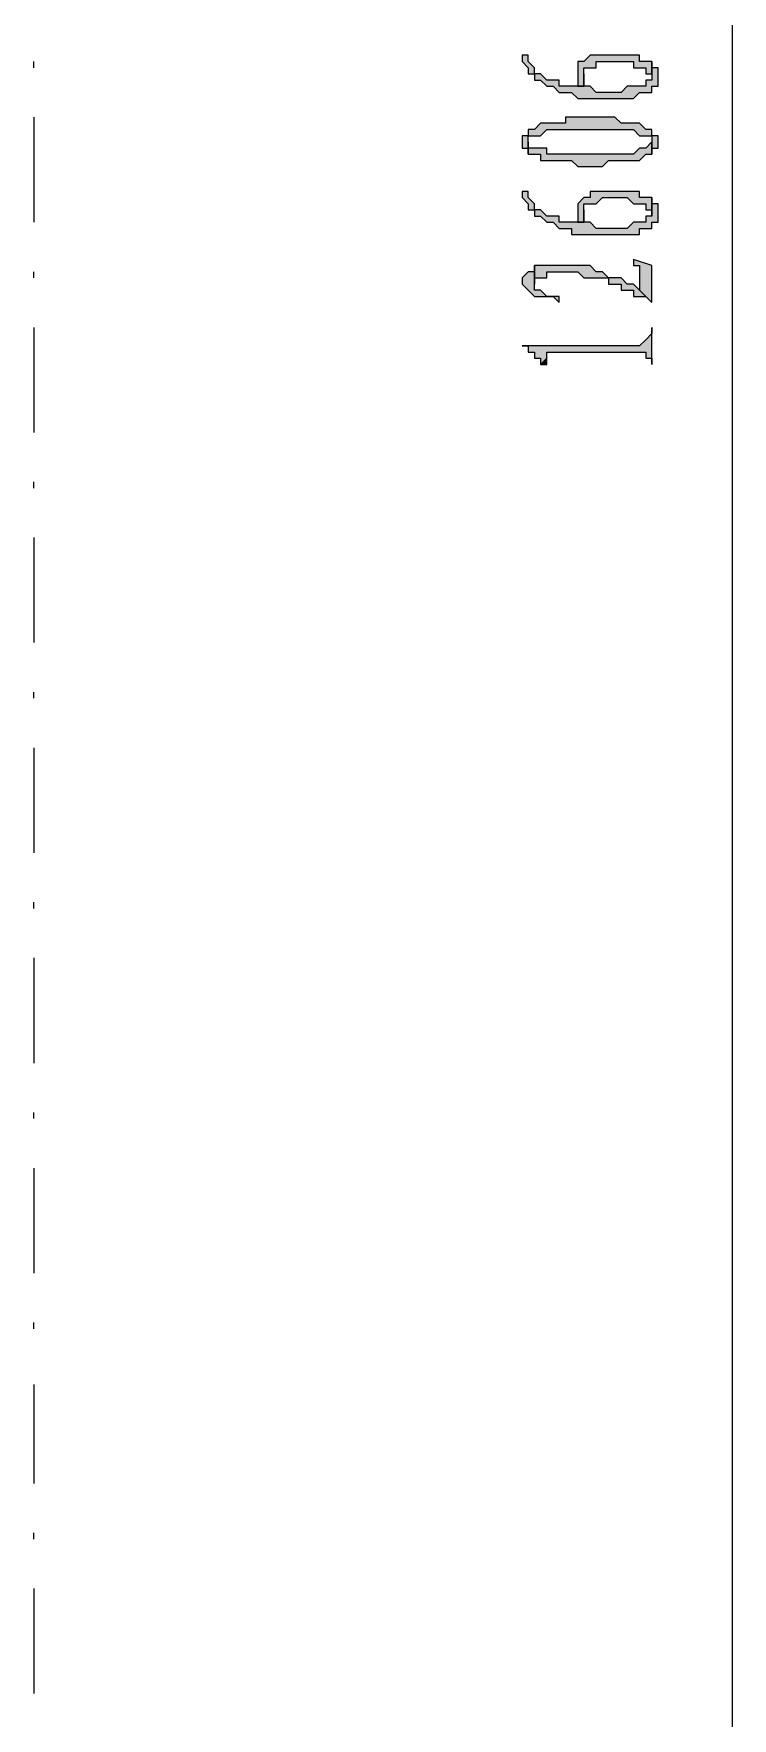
# Model space of a CAD drawing. Header units: millimetres. Extents: x 6 to 291, y 4 to 206.
# Drawn here: x 209.51 to 214.29, y 89.15 to 100.69 of the extents above; entities that cross this region are included whole.
import ezdxf

# ---------------------------------------------------------------- set-up
doc = ezdxf.new("R2010")
doc.units = ezdxf.units.MM
doc.layers.add('C00-00-00', color=7, linetype='Continuous')

msp = doc.modelspace()

# ---------------------------------------------------------------- hatches: boundary and pattern name
at = {"layer": 'C00-00-00'}
h = msp.add_hatch(color=256, dxfattribs=at)
h.dxf.hatch_style = 2
h.paths.add_polyline_path([(212.851995, 100.541666), (212.851995, 100.499333), (212.894328, 100.457), (212.894328, 100.414666), (212.936661, 100.414666), (212.936661, 100.372333), (212.978995, 100.372333), (213.021328, 100.33), (213.063661, 100.33), (213.105995, 100.287666), (213.148328, 100.287666), (213.190661, 100.287666), (213.232995, 100.245333), (213.275328, 100.245333), (213.317661, 100.245333), (213.359995, 100.245333), (213.486995, 100.245333), (213.529328, 100.245333), (213.613995, 100.245333), (213.656328, 100.287666), (213.698661, 100.287666), (213.740995, 100.287666), (213.740995, 100.33), (213.783328, 100.33), (213.783328, 100.457), (213.740995, 100.457), (213.740995, 100.499333), (213.740995, 100.372333), (213.698661, 100.372333), (213.698661, 100.33), (213.656328, 100.33), (213.613995, 100.33), (213.571661, 100.33), (213.529328, 100.287666), (213.359995, 100.287666), (213.317661, 100.33), (213.275328, 100.33), (213.275328, 100.372333), (213.275328, 100.414666), (213.275328, 100.33), (213.190661, 100.33), (213.105995, 100.33), (213.105995, 100.372333), (213.063661, 100.372333), (213.021328, 100.372333), (212.978995, 100.414666), (212.936661, 100.414666), (212.936661, 100.457), (212.894328, 100.499333), (212.894328, 100.541666)])
h = msp.add_hatch(color=256, dxfattribs=at)
h.dxf.hatch_style = 2
h.paths.add_polyline_path([(213.232996, 100.414672), (213.232996, 100.372338), (213.232996, 100.330005), (213.275329, 100.330005), (213.275329, 100.457005), (213.317662, 100.457005), (213.359996, 100.457005), (213.359996, 100.499338), (213.613996, 100.499338), (213.613996, 100.457005), (213.656329, 100.457005), (213.698662, 100.457005), (213.698662, 100.414672), (213.740996, 100.414672), (213.740996, 100.499338), (213.698662, 100.499338), (213.656329, 100.499338), (213.656329, 100.541672), (213.571662, 100.541672), (213.402329, 100.541672), (213.317662, 100.541672), (213.275329, 100.499338), (213.232996, 100.499338), (213.232996, 100.457005)])
h = msp.add_hatch(color=256, dxfattribs=at)
h.dxf.hatch_style = 2
h.paths.add_polyline_path([(212.851995, 99.949002), (212.851995, 99.906669), (212.894328, 99.906669), (212.894328, 99.864336), (212.894328, 99.949002), (212.894328, 99.991336), (212.936661, 99.991336), (212.978995, 99.991336), (213.021328, 100.033669), (213.148328, 100.033669), (213.317661, 100.033669), (213.486995, 100.033669), (213.529328, 100.033669), (213.613995, 100.033669), (213.656328, 99.991336), (213.698661, 99.991336), (213.740995, 99.991336), (213.740995, 99.949002), (213.740995, 99.864336), (213.740995, 99.906669), (213.783328, 99.906669), (213.783328, 99.991336), (213.740995, 99.991336), (213.740995, 100.033669), (213.698661, 100.033669), (213.656328, 100.076002), (213.613995, 100.076002), (213.529328, 100.076002), (213.486995, 100.118336), (213.148328, 100.118336), (213.148328, 100.076002), (213.021328, 100.076002), (212.978995, 100.076002), (212.936661, 100.033669), (212.894328, 100.033669), (212.894328, 99.991336), (212.851995, 99.991336)])
h = msp.add_hatch(color=256, dxfattribs=at)
h.dxf.hatch_style = 2
h.paths.add_polyline_path([(212.894337, 99.864334), (212.936671, 99.864334), (212.979004, 99.864334), (212.979004, 99.822001), (213.063671, 99.822001), (213.190671, 99.822001), (213.233004, 99.779667), (213.402337, 99.779667), (213.444671, 99.822001), (213.529337, 99.822001), (213.571671, 99.822001), (213.614004, 99.822001), (213.656337, 99.822001), (213.698671, 99.864334), (213.741004, 99.864334), (213.741004, 99.949001), (213.698671, 99.906667), (213.656337, 99.906667), (213.614004, 99.864334), (213.402337, 99.864334), (213.275337, 99.864334), (213.233004, 99.864334), (213.021337, 99.864334), (213.021337, 99.906667), (212.936671, 99.906667), (212.894337, 99.906667), (212.894337, 99.949001)])
h = msp.add_hatch(color=256, dxfattribs=at)
h.dxf.hatch_style = 2
h.paths.add_polyline_path([(212.851995, 99.610336), (212.851995, 99.568003), (212.894328, 99.525669), (212.894328, 99.483336), (212.936661, 99.483336), (212.936661, 99.441003), (212.978995, 99.441003), (213.021328, 99.398669), (213.063661, 99.398669), (213.105995, 99.356336), (213.148328, 99.356336), (213.190661, 99.356336), (213.190661, 99.314003), (213.275328, 99.314003), (213.317661, 99.314003), (213.529328, 99.314003), (213.571661, 99.314003), (213.656328, 99.314003), (213.656328, 99.356336), (213.698661, 99.356336), (213.740995, 99.356336), (213.740995, 99.398669), (213.783328, 99.398669), (213.783328, 99.525669), (213.740995, 99.525669), (213.740995, 99.568003), (213.740995, 99.441003), (213.698661, 99.441003), (213.698661, 99.398669), (213.656328, 99.398669), (213.613995, 99.398669), (213.571661, 99.356336), (213.359995, 99.356336), (213.317661, 99.398669), (213.275328, 99.398669), (213.275328, 99.483336), (213.275328, 99.398669), (213.190661, 99.398669), (213.105995, 99.398669), (213.105995, 99.441003), (213.063661, 99.441003), (213.021328, 99.441003), (212.978995, 99.483336), (212.936661, 99.483336), (212.936661, 99.525669), (212.894328, 99.568003), (212.894328, 99.610336)])
h = msp.add_hatch(color=256, dxfattribs=at)
h.dxf.hatch_style = 2
h.paths.add_polyline_path([(213.232996, 99.483333), (213.232996, 99.441), (213.232996, 99.398666), (213.275329, 99.398666), (213.275329, 99.483333), (213.275329, 99.525666), (213.317662, 99.525666), (213.359996, 99.525666), (213.402329, 99.568), (213.571662, 99.568), (213.613996, 99.525666), (213.656329, 99.525666), (213.698662, 99.525666), (213.698662, 99.483333), (213.740996, 99.483333), (213.740996, 99.441), (213.740996, 99.568), (213.698662, 99.568), (213.656329, 99.568), (213.656329, 99.610333), (213.571662, 99.610333), (213.529329, 99.610333), (213.486996, 99.610333), (213.444662, 99.610333), (213.317662, 99.610333), (213.317662, 99.568), (213.275329, 99.568), (213.232996, 99.525666)])
h = msp.add_hatch(color=256, dxfattribs=at)
h.dxf.hatch_style = 2
h.paths.add_polyline_path([(212.851995, 99.017672), (212.851995, 98.975339), (212.894328, 98.933005), (212.936661, 98.890672), (212.978995, 98.890672), (213.063661, 98.890672), (213.105995, 98.848339), (213.105995, 98.890672), (213.021328, 98.890672), (212.978995, 98.933005), (212.936661, 98.933005), (212.936661, 98.975339), (212.936661, 99.102339), (212.936661, 99.060005), (212.894328, 99.060005)])
h = msp.add_hatch(color=256, dxfattribs=at)
h.dxf.hatch_style = 2
h.paths.add_polyline_path([(212.936663, 99.102333), (212.936663, 98.975333), (212.936663, 99.017666), (212.978997, 99.017666), (213.02133, 99.017666), (213.02133, 99.059999), (213.232997, 99.059999), (213.27533, 99.017666), (213.317663, 99.017666), (213.359997, 99.017666), (213.40233, 99.017666), (213.444663, 99.017666), (213.444663, 98.975333), (213.486997, 98.975333), (213.52933, 98.975333), (213.52933, 98.932999), (213.571663, 98.932999), (213.613997, 98.932999), (213.613997, 98.890666), (213.65633, 98.890666), (213.698663, 98.890666), (213.65633, 98.932999), (213.613997, 98.975333), (213.571663, 98.975333), (213.52933, 99.017666), (213.486997, 99.017666), (213.444663, 99.017666), (213.40233, 99.059999), (213.359997, 99.059999), (213.317663, 99.102333), (213.27533, 99.102333), (213.232997, 99.102333), (213.02133, 99.102333), (212.978997, 99.102333)])
h = msp.add_hatch(color=256, dxfattribs=at)
h.dxf.hatch_style = 2
h.paths.add_polyline_path([(213.613996, 99.144667), (213.613996, 99.102333), (213.656329, 99.102333), (213.656329, 99.06), (213.656329, 98.933), (213.698663, 98.890667), (213.740996, 98.848333), (213.740996, 99.102333)])
h = msp.add_hatch(color=256, dxfattribs=at)
h.dxf.hatch_style = 2
h.paths.add_polyline_path([(212.851995, 98.552003), (212.894328, 98.552003), (212.894328, 98.509669), (212.936661, 98.509669), (212.936661, 98.467336), (212.978995, 98.467336), (212.978995, 98.425003), (213.021328, 98.467336), (213.021328, 98.509669), (213.698661, 98.509669), (213.698661, 98.467336), (213.740995, 98.467336), (213.740995, 98.425003), (213.740995, 98.679003), (213.740995, 98.636669), (213.698661, 98.594336), (213.656328, 98.552003)])
h = msp.add_hatch(color=256, dxfattribs=at)
h.dxf.hatch_style = 2
h.paths.add_polyline_path([(212.979006, 98.425), (213.021332, 98.425), (213.021332, 98.467334)])

# ---------------------------------------------------------------- linework, layer by layer
at = {"layer": 'C00-00-00', "lineweight": 5}
for points in [[(214.291329, 161.967334), (214.291329, 41.952333)], [(209.507674, 100.457006), (209.507674, 100.499332)], [(209.507674, 100.11834), (209.507674, 99.398673)], [(209.507674, 99.017672), (209.507674, 99.060006)], [(209.507674, 98.679006), (209.507674, 97.959339)], [(209.507674, 97.578338), (209.507674, 97.620672)], [(209.507674, 97.239672), (209.507674, 96.520005)], [(209.507674, 96.139004), (209.507674, 96.181338)], [(209.507674, 95.800338), (209.507674, 95.080671)], [(209.507674, 94.69967), (209.507674, 94.742004)], [(209.507674, 94.361004), (209.507674, 93.641337)], [(209.507674, 93.260336), (209.507674, 93.30267)], [(209.507674, 92.92167), (209.507674, 92.202003)], [(209.507674, 91.821002), (209.507674, 91.863336)], [(209.507674, 91.440001), (209.507674, 90.762669)], [(209.507674, 90.381668), (209.507674, 90.424002)], [(209.507674, 90.043002), (209.507674, 89.323335)]]:
    msp.add_lwpolyline(points, dxfattribs=at)
at = {"layer": 'C00-00-00', "lineweight": 13}
for points in [[(212.851995, 100.541666), (212.851995, 100.499333), (212.894328, 100.457), (212.894328, 100.414666), (212.936661, 100.414666), (212.936661, 100.372333), (212.978995, 100.372333), (213.021328, 100.33), (213.063661, 100.33), (213.105995, 100.287666), (213.148328, 100.287666), (213.190661, 100.287666), (213.232995, 100.245333), (213.275328, 100.245333), (213.317661, 100.245333), (213.359995, 100.245333), (213.486995, 100.245333), (213.529328, 100.245333), (213.613995, 100.245333), (213.656328, 100.287666), (213.698661, 100.287666), (213.740995, 100.287666), (213.740995, 100.33), (213.783328, 100.33), (213.783328, 100.457), (213.740995, 100.457), (213.740995, 100.499333), (213.740995, 100.372333), (213.698661, 100.372333), (213.698661, 100.33), (213.656328, 100.33), (213.613995, 100.33), (213.571661, 100.33), (213.529328, 100.287666), (213.359995, 100.287666), (213.317661, 100.33), (213.275328, 100.33), (213.275328, 100.372333), (213.275328, 100.414666), (213.275328, 100.33), (213.190661, 100.33), (213.105995, 100.33), (213.105995, 100.372333), (213.063661, 100.372333), (213.021328, 100.372333), (212.978995, 100.414666), (212.936661, 100.414666), (212.936661, 100.457), (212.894328, 100.499333), (212.894328, 100.541666)], [(213.232996, 100.414672), (213.232996, 100.372338), (213.232996, 100.330005), (213.275329, 100.330005), (213.275329, 100.457005), (213.317662, 100.457005), (213.359996, 100.457005), (213.359996, 100.499338), (213.613996, 100.499338), (213.613996, 100.457005), (213.656329, 100.457005), (213.698662, 100.457005), (213.698662, 100.414672), (213.740996, 100.414672), (213.740996, 100.499338), (213.698662, 100.499338), (213.656329, 100.499338), (213.656329, 100.541672), (213.571662, 100.541672), (213.402329, 100.541672), (213.317662, 100.541672), (213.275329, 100.499338), (213.232996, 100.499338), (213.232996, 100.457005)], [(212.851995, 99.949002), (212.851995, 99.906669), (212.894328, 99.906669), (212.894328, 99.864336), (212.894328, 99.949002), (212.894328, 99.991336), (212.936661, 99.991336), (212.978995, 99.991336), (213.021328, 100.033669), (213.148328, 100.033669), (213.317661, 100.033669), (213.486995, 100.033669), (213.529328, 100.033669), (213.613995, 100.033669), (213.656328, 99.991336), (213.698661, 99.991336), (213.740995, 99.991336), (213.740995, 99.949002), (213.740995, 99.864336), (213.740995, 99.906669), (213.783328, 99.906669), (213.783328, 99.991336), (213.740995, 99.991336), (213.740995, 100.033669), (213.698661, 100.033669), (213.656328, 100.076002), (213.613995, 100.076002), (213.529328, 100.076002), (213.486995, 100.118336), (213.148328, 100.118336), (213.148328, 100.076002), (213.021328, 100.076002), (212.978995, 100.076002), (212.936661, 100.033669), (212.894328, 100.033669), (212.894328, 99.991336), (212.851995, 99.991336)], [(212.894337, 99.864334), (212.936671, 99.864334), (212.979004, 99.864334), (212.979004, 99.822001), (213.063671, 99.822001), (213.190671, 99.822001), (213.233004, 99.779667), (213.402337, 99.779667), (213.444671, 99.822001), (213.529337, 99.822001), (213.571671, 99.822001), (213.614004, 99.822001), (213.656337, 99.822001), (213.698671, 99.864334), (213.741004, 99.864334), (213.741004, 99.949001), (213.698671, 99.906667), (213.656337, 99.906667), (213.614004, 99.864334), (213.402337, 99.864334), (213.275337, 99.864334), (213.233004, 99.864334), (213.021337, 99.864334), (213.021337, 99.906667), (212.936671, 99.906667), (212.894337, 99.906667), (212.894337, 99.949001)], [(212.851995, 99.610336), (212.851995, 99.568003), (212.894328, 99.525669), (212.894328, 99.483336), (212.936661, 99.483336), (212.936661, 99.441003), (212.978995, 99.441003), (213.021328, 99.398669), (213.063661, 99.398669), (213.105995, 99.356336), (213.148328, 99.356336), (213.190661, 99.356336), (213.190661, 99.314003), (213.275328, 99.314003), (213.317661, 99.314003), (213.529328, 99.314003), (213.571661, 99.314003), (213.656328, 99.314003), (213.656328, 99.356336), (213.698661, 99.356336), (213.740995, 99.356336), (213.740995, 99.398669), (213.783328, 99.398669), (213.783328, 99.525669), (213.740995, 99.525669), (213.740995, 99.568003), (213.740995, 99.441003), (213.698661, 99.441003), (213.698661, 99.398669), (213.656328, 99.398669), (213.613995, 99.398669), (213.571661, 99.356336), (213.359995, 99.356336), (213.317661, 99.398669), (213.275328, 99.398669), (213.275328, 99.483336), (213.275328, 99.398669), (213.190661, 99.398669), (213.105995, 99.398669), (213.105995, 99.441003), (213.063661, 99.441003), (213.021328, 99.441003), (212.978995, 99.483336), (212.936661, 99.483336), (212.936661, 99.525669), (212.894328, 99.568003), (212.894328, 99.610336)], [(213.232996, 99.483333), (213.232996, 99.441), (213.232996, 99.398666), (213.275329, 99.398666), (213.275329, 99.483333), (213.275329, 99.525666), (213.317662, 99.525666), (213.359996, 99.525666), (213.402329, 99.568), (213.571662, 99.568), (213.613996, 99.525666), (213.656329, 99.525666), (213.698662, 99.525666), (213.698662, 99.483333), (213.740996, 99.483333), (213.740996, 99.441), (213.740996, 99.568), (213.698662, 99.568), (213.656329, 99.568), (213.656329, 99.610333), (213.571662, 99.610333), (213.529329, 99.610333), (213.486996, 99.610333), (213.444662, 99.610333), (213.317662, 99.610333), (213.317662, 99.568), (213.275329, 99.568), (213.232996, 99.525666)], [(212.851995, 99.017672), (212.851995, 98.975339), (212.894328, 98.933005), (212.936661, 98.890672), (212.978995, 98.890672), (213.063661, 98.890672), (213.105995, 98.848339), (213.105995, 98.890672), (213.021328, 98.890672), (212.978995, 98.933005), (212.936661, 98.933005), (212.936661, 98.975339), (212.936661, 99.102339), (212.936661, 99.060005), (212.894328, 99.060005)], [(212.936663, 99.102333), (212.936663, 98.975333), (212.936663, 99.017666), (212.978997, 99.017666), (213.02133, 99.017666), (213.02133, 99.059999), (213.232997, 99.059999), (213.27533, 99.017666), (213.317663, 99.017666), (213.359997, 99.017666), (213.40233, 99.017666), (213.444663, 99.017666), (213.444663, 98.975333), (213.486997, 98.975333), (213.52933, 98.975333), (213.52933, 98.932999), (213.571663, 98.932999), (213.613997, 98.932999), (213.613997, 98.890666), (213.65633, 98.890666), (213.698663, 98.890666), (213.65633, 98.932999), (213.613997, 98.975333), (213.571663, 98.975333), (213.52933, 99.017666), (213.486997, 99.017666), (213.444663, 99.017666), (213.40233, 99.059999), (213.359997, 99.059999), (213.317663, 99.102333), (213.27533, 99.102333), (213.232997, 99.102333), (213.02133, 99.102333), (212.978997, 99.102333)], [(213.613996, 99.144667), (213.613996, 99.102333), (213.656329, 99.102333), (213.656329, 99.06), (213.656329, 98.933), (213.698663, 98.890667), (213.740996, 98.848333), (213.740996, 99.102333)], [(212.851995, 98.552003), (212.894328, 98.552003), (212.894328, 98.509669), (212.936661, 98.509669), (212.936661, 98.467336), (212.978995, 98.467336), (212.978995, 98.425003), (213.021328, 98.467336), (213.021328, 98.509669), (213.698661, 98.509669), (213.698661, 98.467336), (213.740995, 98.467336), (213.740995, 98.425003), (213.740995, 98.679003), (213.740995, 98.636669), (213.698661, 98.594336), (213.656328, 98.552003)], [(212.979006, 98.425), (213.021332, 98.425), (213.021332, 98.467334)]]:
    msp.add_lwpolyline(points, close=True, dxfattribs=at)

doc.saveas('drawing.dxf')
